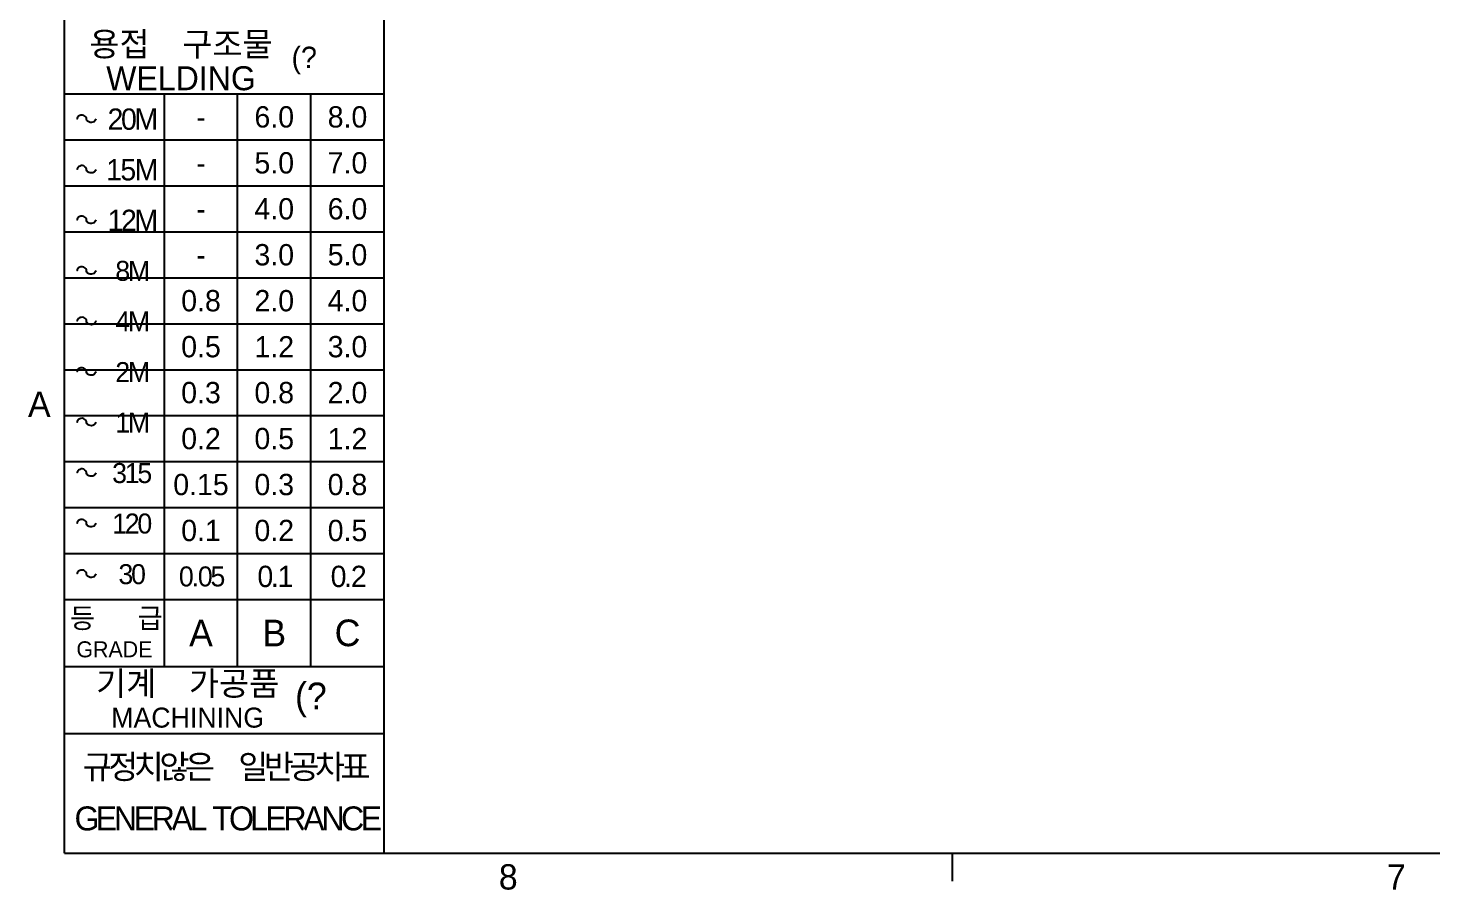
# Model space of a CAD drawing. Header units: millimetres. Extents: x 1677 to 2236, y -507 to -75.
# Drawn here: x 1687.2 to 1792.6, y -496.6 to -431.9 of the extents above; entities that cross this region are included whole.
import ezdxf

# ---------------------------------------------------------------- set-up
doc = ezdxf.new("R2010")
doc.units = ezdxf.units.MM
doc.styles.add('ROMANS', font='txt', dxfattribs={"height": 0.2})

msp = doc.modelspace()

# ---------------------------------------------------------------- linework, layer by layer
at = {"color": 5, "linetype": 'Continuous'}
for p, q in [((1689.91, -493.8), (1689.91, -87.4)), ((1713.91, -493.8), (1713.91, -340.8)), ((1689.91, -436.8), (1713.91, -436.8)), ((1689.91, -484.8), (1713.91, -484.8)), ((1689.91, -493.8), (2223.31, -493.8))]:
    msp.add_line(p, q, dxfattribs=at)
at = {"color": 6, "linetype": 'Continuous'}
for p, q in [((1697.41, -479.78), (1697.41, -436.8)), ((1702.91, -479.78), (1702.91, -436.8)), ((1708.41, -479.78), (1708.41, -436.8)), ((1689.91, -440.25), (1713.91, -440.25)), ((1689.91, -443.7), (1713.91, -443.7)), ((1689.91, -447.15), (1713.91, -447.15)), ((1689.91, -450.6), (1713.91, -450.6)), ((1689.91, -454.05), (1713.91, -454.05)), ((1689.91, -457.5), (1713.91, -457.5)), ((1689.91, -460.95), (1713.91, -460.95)), ((1689.91, -464.4), (1713.91, -464.4)), ((1689.91, -467.85), (1713.91, -467.85)), ((1689.91, -471.3), (1713.91, -471.3)), ((1689.91, -474.75), (1713.91, -474.75)), ((1689.91, -479.78), (1713.91, -479.78)), ((1756.59, -495.91), (1756.59, -493.8))]:
    msp.add_line(p, q, dxfattribs=at)
at = {"color": 4, "linetype": 'Continuous'}
for points in [[(1692.26, -438.66), (1692.24, -438.74), (1692.2, -438.82), (1692.13, -438.88), (1692.04, -438.92), (1691.94, -438.94), (1691.83, -438.93), (1691.73, -438.9), (1691.65, -438.85), (1691.59, -438.78), (1691.56, -438.7), (1691.56, -438.61), (1691.52, -438.53), (1691.45, -438.46), (1691.36, -438.41), (1691.26, -438.38), (1691.15, -438.39), (1691.05, -438.41), (1690.96, -438.47), (1690.9, -438.54), (1690.86, -438.62), (1690.86, -438.62), (1690.86, -438.63), (1690.86, -438.63), (1690.86, -438.64), (1690.86, -438.64), (1690.86, -438.64), (1690.86, -438.65), (1690.86, -438.65), (1690.86, -438.66), (1690.86, -438.66)], [(1692.26, -442.46), (1692.24, -442.54), (1692.2, -442.61), (1692.13, -442.68), (1692.04, -442.72), (1691.94, -442.73), (1691.83, -442.73), (1691.73, -442.7), (1691.65, -442.65), (1691.59, -442.58), (1691.56, -442.5), (1691.56, -442.41), (1691.52, -442.33), (1691.45, -442.26), (1691.36, -442.2), (1691.26, -442.18), (1691.15, -442.18), (1691.05, -442.21), (1690.96, -442.26), (1690.9, -442.33), (1690.86, -442.42), (1690.86, -442.42), (1690.86, -442.42), (1690.86, -442.43), (1690.86, -442.43), (1690.86, -442.44), (1690.86, -442.44), (1690.86, -442.44), (1690.86, -442.45), (1690.86, -442.45), (1690.86, -442.46)], [(1692.26, -446.25), (1692.24, -446.33), (1692.2, -446.41), (1692.13, -446.47), (1692.04, -446.51), (1691.94, -446.53), (1691.83, -446.52), (1691.73, -446.49), (1691.65, -446.44), (1691.59, -446.37), (1691.56, -446.29), (1691.56, -446.2), (1691.52, -446.12), (1691.45, -446.05), (1691.36, -446), (1691.26, -445.97), (1691.15, -445.98), (1691.05, -446), (1690.96, -446.06), (1690.9, -446.13), (1690.86, -446.21), (1690.86, -446.21), (1690.86, -446.22), (1690.86, -446.22), (1690.86, -446.23), (1690.86, -446.23), (1690.86, -446.23), (1690.86, -446.24), (1690.86, -446.24), (1690.86, -446.25), (1690.86, -446.25)], [(1692.26, -450.05), (1692.24, -450.13), (1692.2, -450.2), (1692.13, -450.27), (1692.04, -450.31), (1691.94, -450.32), (1691.83, -450.32), (1691.73, -450.29), (1691.65, -450.24), (1691.59, -450.17), (1691.56, -450.09), (1691.56, -450), (1691.52, -449.92), (1691.45, -449.85), (1691.36, -449.79), (1691.26, -449.77), (1691.15, -449.77), (1691.05, -449.8), (1690.96, -449.85), (1690.9, -449.92), (1690.86, -450.01), (1690.86, -450.01), (1690.86, -450.01), (1690.86, -450.02), (1690.86, -450.02), (1690.86, -450.03), (1690.86, -450.03), (1690.86, -450.03), (1690.86, -450.04), (1690.86, -450.04), (1690.86, -450.05)], [(1692.26, -453.84), (1692.24, -453.92), (1692.2, -454), (1692.13, -454.06), (1692.04, -454.1), (1691.94, -454.12), (1691.83, -454.11), (1691.73, -454.08), (1691.65, -454.03), (1691.59, -453.96), (1691.56, -453.88), (1691.56, -453.79), (1691.52, -453.71), (1691.45, -453.64), (1691.36, -453.59), (1691.26, -453.56), (1691.15, -453.57), (1691.05, -453.59), (1690.96, -453.65), (1690.9, -453.72), (1690.86, -453.8), (1690.86, -453.8), (1690.86, -453.81), (1690.86, -453.81), (1690.86, -453.82), (1690.86, -453.82), (1690.86, -453.82), (1690.86, -453.83), (1690.86, -453.83), (1690.86, -453.84), (1690.86, -453.84)], [(1692.26, -457.64), (1692.24, -457.72), (1692.2, -457.79), (1692.13, -457.86), (1692.04, -457.9), (1691.94, -457.91), (1691.83, -457.91), (1691.73, -457.88), (1691.65, -457.83), (1691.59, -457.76), (1691.56, -457.68), (1691.56, -457.59), (1691.52, -457.51), (1691.45, -457.44), (1691.36, -457.38), (1691.26, -457.36), (1691.15, -457.36), (1691.05, -457.39), (1690.96, -457.44), (1690.9, -457.51), (1690.86, -457.6), (1690.86, -457.6), (1690.86, -457.6), (1690.86, -457.61), (1690.86, -457.61), (1690.86, -457.62), (1690.86, -457.62), (1690.86, -457.62), (1690.86, -457.63), (1690.86, -457.63), (1690.86, -457.64)], [(1692.26, -461.43), (1692.24, -461.51), (1692.2, -461.59), (1692.13, -461.65), (1692.04, -461.69), (1691.94, -461.71), (1691.83, -461.7), (1691.73, -461.67), (1691.65, -461.62), (1691.59, -461.55), (1691.56, -461.47), (1691.56, -461.38), (1691.52, -461.3), (1691.45, -461.23), (1691.36, -461.18), (1691.26, -461.15), (1691.15, -461.16), (1691.05, -461.18), (1690.96, -461.24), (1690.9, -461.31), (1690.86, -461.39), (1690.86, -461.39), (1690.86, -461.4), (1690.86, -461.4), (1690.86, -461.41), (1690.86, -461.41), (1690.86, -461.41), (1690.86, -461.42), (1690.86, -461.42), (1690.86, -461.43), (1690.86, -461.43)], [(1692.26, -465.23), (1692.24, -465.31), (1692.2, -465.38), (1692.13, -465.45), (1692.04, -465.49), (1691.94, -465.5), (1691.83, -465.5), (1691.73, -465.47), (1691.65, -465.42), (1691.59, -465.35), (1691.56, -465.27), (1691.56, -465.18), (1691.52, -465.1), (1691.45, -465.03), (1691.36, -464.97), (1691.26, -464.95), (1691.15, -464.95), (1691.05, -464.98), (1690.96, -465.03), (1690.9, -465.1), (1690.86, -465.19), (1690.86, -465.19), (1690.86, -465.19), (1690.86, -465.2), (1690.86, -465.2), (1690.86, -465.21), (1690.86, -465.21), (1690.86, -465.21), (1690.86, -465.22), (1690.86, -465.22), (1690.86, -465.23)], [(1692.26, -469.02), (1692.24, -469.1), (1692.2, -469.18), (1692.13, -469.24), (1692.04, -469.28), (1691.94, -469.3), (1691.83, -469.29), (1691.73, -469.26), (1691.65, -469.21), (1691.59, -469.14), (1691.56, -469.06), (1691.56, -468.97), (1691.52, -468.89), (1691.45, -468.82), (1691.36, -468.77), (1691.26, -468.74), (1691.15, -468.75), (1691.05, -468.77), (1690.96, -468.83), (1690.9, -468.9), (1690.86, -468.98), (1690.86, -468.98), (1690.86, -468.99), (1690.86, -468.99), (1690.86, -469), (1690.86, -469), (1690.86, -469), (1690.86, -469.01), (1690.86, -469.01), (1690.86, -469.02), (1690.86, -469.02)], [(1692.26, -472.82), (1692.24, -472.9), (1692.2, -472.97), (1692.13, -473.04), (1692.04, -473.08), (1691.94, -473.09), (1691.83, -473.09), (1691.73, -473.06), (1691.65, -473.01), (1691.59, -472.94), (1691.56, -472.86), (1691.56, -472.77), (1691.52, -472.69), (1691.45, -472.62), (1691.36, -472.56), (1691.26, -472.54), (1691.15, -472.54), (1691.05, -472.57), (1690.96, -472.62), (1690.9, -472.69), (1690.86, -472.78), (1690.86, -472.78), (1690.86, -472.78), (1690.86, -472.79), (1690.86, -472.79), (1690.86, -472.8), (1690.86, -472.8), (1690.86, -472.8), (1690.86, -472.81), (1690.86, -472.81), (1690.86, -472.82)]]:
    msp.add_lwpolyline(points, dxfattribs=at)

# ---------------------------------------------------------------- texts
at = {"color": 4, "attachment_point": 5, "style": 'ROMANS'}
for s, insert, char_height in [('{\\fﾱﾼﾸﾲￃﾼ|b0|i0|c129|p49;용접\u3000구조물 }', (1698.66, -433.15), 1.8), ('{\\fﾱﾼﾸﾲￃﾼ|b0|i0|c129|p49;(? }', (1707.91, -434.29), 1.6), ('{\\fﾱﾼﾸﾲￃﾼ|b0|i0|c129|p49;WELDING }', (1698.66, -435.63), 1.8), ('{\\fﾱﾼﾸﾲￃﾼ|b0|i0|c129|p49;\\H0.8x;\\T0.85;20M\\H1.25x;\\T1; }', (1694.91, -438.7), 2), ('{\\fﾱﾼﾸﾲￃﾼ|b0|i0|c129|p49;6.0 }', (1705.66, -438.53), 1.6), ('{\\fﾱﾼﾸﾲￃﾼ|b0|i0|c129|p49;8.0 }', (1711.16, -438.53), 1.6), ('{\\fﾱﾼﾸﾲￃﾼ|b0|i0|c129|p49;- }', (1700.16, -438.53), 1.6), ('{\\fﾱﾼﾸﾲￃﾼ|b0|i0|c129|p49;5.0 }', (1705.66, -441.98), 1.6), ('{\\fﾱﾼﾸﾲￃﾼ|b0|i0|c129|p49;7.0 }', (1711.16, -441.98), 1.6), ('{\\fﾱﾼﾸﾲￃﾼ|b0|i0|c129|p49;\\H0.8x;\\T0.9;15M\\H1.25x;\\T1; }', (1694.91, -442.5), 2), ('{\\fﾱﾼﾸﾲￃﾼ|b0|i0|c129|p49;- }', (1700.16, -441.98), 1.6), ('{\\fﾱﾼﾸﾲￃﾼ|b0|i0|c129|p49;4.0 }', (1705.66, -445.43), 1.6), ('{\\fﾱﾼﾸﾲￃﾼ|b0|i0|c129|p49;6.0 }', (1711.16, -445.43), 1.6), ('{\\fﾱﾼﾸﾲￃﾼ|b0|i0|c129|p49;\\H0.8x;\\T0.8;12M\\H1.25x;\\T1; }', (1694.91, -446.29), 2), ('{\\fﾱﾼﾸﾲￃﾼ|b0|i0|c129|p49;- }', (1700.16, -445.43), 1.6), ('{\\fﾱﾼﾸﾲￃﾼ|b0|i0|c129|p49;- }', (1700.16, -448.88), 1.6), ('{\\fﾱﾼﾸﾲￃﾼ|b0|i0|c129|p49;3.0 }', (1705.66, -448.88), 1.6), ('{\\fﾱﾼﾸﾲￃﾼ|b0|i0|c129|p49;5.0 }', (1711.16, -448.88), 1.6), ('{\\fﾱﾼﾸﾲￃﾼ|b0|i0|c129|p49;\\H0.75x;\\T0.8;8M\\H1.333x;\\T1; }', (1694.91, -450.09), 2), ('{\\fﾱﾼﾸﾲￃﾼ|b0|i0|c129|p49;0.8 }', (1700.16, -452.33), 1.6), ('{\\fﾱﾼﾸﾲￃﾼ|b0|i0|c129|p49;2.0 }', (1705.66, -452.33), 1.6), ('{\\fﾱﾼﾸﾲￃﾼ|b0|i0|c129|p49;4.0 }', (1711.16, -452.33), 1.6), ('{\\fﾱﾼﾸﾲￃﾼ|b0|i0|c129|p49;\\H0.75x;\\T0.8;4M\\H1.333x;\\T1; }', (1694.91, -453.88), 2), ('{\\fﾱﾼﾸﾲￃﾼ|b0|i0|c129|p49;0.5 }', (1700.16, -455.78), 1.6), ('{\\fﾱﾼﾸﾲￃﾼ|b0|i0|c129|p49;1.2 }', (1705.66, -455.78), 1.6), ('{\\fﾱﾼﾸﾲￃﾼ|b0|i0|c129|p49;3.0 }', (1711.16, -455.78), 1.6), ('{\\fﾱﾼﾸﾲￃﾼ|b0|i0|c129|p49;\\H0.75x;\\T0.8;2M\\H1.333x;\\T1; }', (1694.91, -457.68), 2), ('{\\fﾱﾼﾸﾲￃﾼ|b0|i0|c129|p49;0.3 }', (1700.16, -459.23), 1.6), ('{\\fﾱﾼﾸﾲￃﾼ|b0|i0|c129|p49;0.8 }', (1705.66, -459.23), 1.6), ('{\\fﾱﾼﾸﾲￃﾼ|b0|i0|c129|p49;2.0 }', (1711.16, -459.23), 1.6), ('{\\fﾱﾼﾸﾲￃﾼ|b0|i0|c129|p49;A }', (1688.02, -460.09), 1.9), ('{\\fﾱﾼﾸﾲￃﾼ|b0|i0|c129|p49;\\H0.75x;\\T0.8;1M\\H1.333x;\\T1; }', (1694.91, -461.47), 2), ('{\\fﾱﾼﾸﾲￃﾼ|b0|i0|c129|p49;0.2 }', (1700.16, -462.68), 1.6), ('{\\fﾱﾼﾸﾲￃﾼ|b0|i0|c129|p49;0.5 }', (1705.66, -462.68), 1.6), ('{\\fﾱﾼﾸﾲￃﾼ|b0|i0|c129|p49;1.2 }', (1711.16, -462.68), 1.6), ('{\\fﾱﾼﾸﾲￃﾼ|b0|i0|c129|p49;\\H0.75x;\\T0.8;315\\H1.333x;\\T1; }', (1694.91, -465.27), 2), ('{\\fﾱﾼﾸﾲￃﾼ|b0|i0|c129|p49;0.15 }', (1700.16, -466.13), 1.6), ('{\\fﾱﾼﾸﾲￃﾼ|b0|i0|c129|p49;0.3 }', (1705.66, -466.13), 1.6), ('{\\fﾱﾼﾸﾲￃﾼ|b0|i0|c129|p49;0.8 }', (1711.16, -466.13), 1.6), ('{\\fﾱﾼﾸﾲￃﾼ|b0|i0|c129|p49;\\H0.75x;\\T0.8;120\\H1.333x;\\T1; }', (1694.91, -469.06), 2), ('{\\fﾱﾼﾸﾲￃﾼ|b0|i0|c129|p49;0.1 }', (1700.16, -469.58), 1.6), ('{\\fﾱﾼﾸﾲￃﾼ|b0|i0|c129|p49;0.2 }', (1705.66, -469.58), 1.6), ('{\\fﾱﾼﾸﾲￃﾼ|b0|i0|c129|p49;0.5 }', (1711.16, -469.58), 1.6), ('{\\fﾱﾼﾸﾲￃﾼ|b0|i0|c129|p49;\\H0.75x;\\T0.8;30\\H1.333x;\\T1; }', (1694.91, -472.86), 2), ('{\\fﾱﾼﾸﾲￃﾼ|b0|i0|c129|p49;\\T0.8;0.1 }', (1705.66, -473.03), 1.6), ('{\\fﾱﾼﾸﾲￃﾼ|b0|i0|c129|p49;\\T0.8;0.2 }', (1711.16, -473.03), 1.6), ('{\\fﾱﾼﾸﾲￃﾼ|b0|i0|c129|p49;\\T0.8;0.05 }', (1700.16, -473.03), 1.5), ('{\\fNew Gulim|b0|i0|c129|p18;\\H0.8333x;\\T0.75;등\u3000\u3000급\\fﾱﾼﾸﾲￃﾼ|b0|i0|c129|p49;\\H1.2x;\\T1; }', (1693.66, -476.23), 1.8), ('{\\fﾱﾼﾸﾲￃﾼ|b0|i0|c129|p49;A }', (1700.16, -477.27), 2), ('{\\fﾱﾼﾸﾲￃﾼ|b0|i0|c129|p49;B }', (1705.66, -477.27), 2), ('{\\fﾱﾼﾸﾲￃﾼ|b0|i0|c129|p49;C }', (1711.16, -477.27), 2), ('{\\fﾱﾼﾸﾲￃﾼ|b0|i0|c129|p49;GRADE }', (1693.66, -478.5), 1.2), ('{\\fﾱﾼﾸﾲￃﾼ|b0|i0|c129|p49;기계\u3000가공품 }', (1699.16, -481.15), 1.8), ('{\\fﾱﾼﾸﾲￃﾼ|b0|i0|c129|p49;(? }', (1708.41, -482.29), 2), ('{\\fﾱﾼﾸﾲￃﾼ|b0|i0|c129|p49;MACHINING }', (1699.16, -483.63), 1.5), ('{\\fGulim|b0|i0|c129|p50;\\T0.75;규정치않은\u3000일반공차표\\fﾱﾼﾸﾲￃﾼ|b0|i0|c129|p49;\\T1; }', (1701.91, -487.4), 1.8), ('{\\fﾱﾼﾸﾲￃﾼ|b0|i0|c129|p49;\\T0.8;GENERAL TOLERANC\\T1;E }', (1702.21, -491.2), 1.8), ('{\\fﾱﾼﾸﾲￃﾼ|b0|i0|c129|p49;8 }', (1723.23, -495.59), 1.9), ('{\\fﾱﾼﾸﾲￃﾼ|b0|i0|c129|p49;7 }', (1789.91, -495.59), 1.9)]:
    msp.add_mtext(s, dxfattribs=dict(at, insert=insert, char_height=char_height))

doc.saveas('drawing.dxf')
